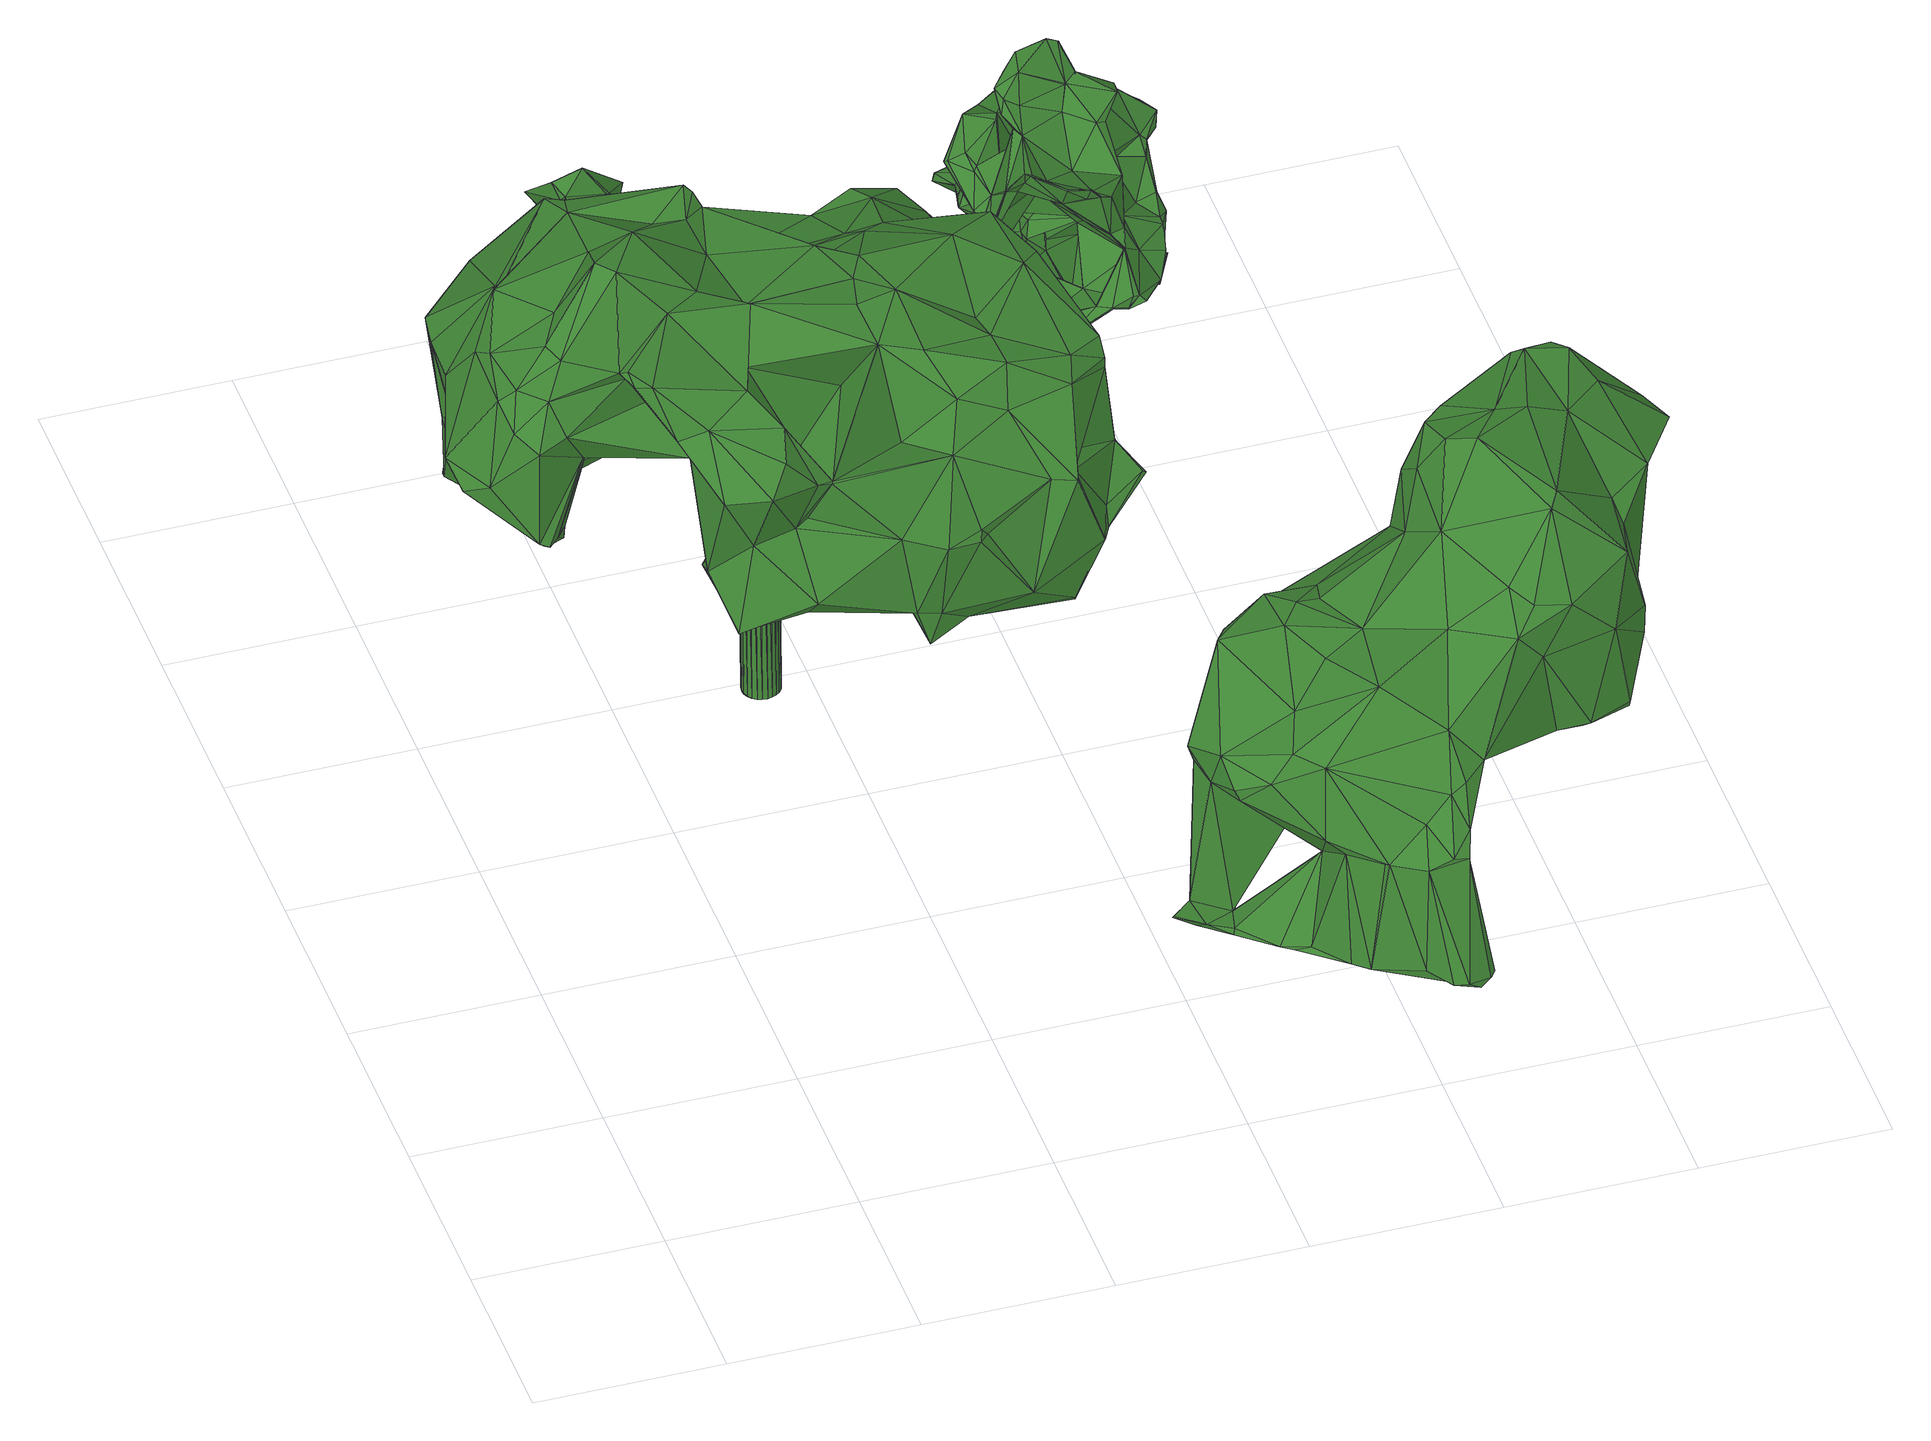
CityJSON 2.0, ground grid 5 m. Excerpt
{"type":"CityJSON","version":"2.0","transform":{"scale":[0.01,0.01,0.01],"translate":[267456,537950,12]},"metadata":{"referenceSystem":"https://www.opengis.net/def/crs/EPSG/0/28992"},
"CityObjects":{
"tree1":{"type":"SolitaryVegetationObject","attributes":{"gtid":254,"crown_width_m":15.87,"crown_median_z":21.9,"crown_r50_m":0.54,"crown_porosity":0.884,"trunk_H_m":9.35,"trunk_DBH_m":1,"trunk_radius_m":0.5,"trunk_base_height_m":12.55,"original_gtid":"284"},"geometry":[{"type":"Solid","lod":"3","boundaries":[[[[0,1,2]],[[3,4,5]],[[6,7,8]],[[9,10,11]],[[12,13,14]],[[15,16,17]],[[18,19,20]],[[21,22,23]],[[24,22,21]],[[25,26,27]],[[28,29,30]],[[31,32,33]],[[34,35,36]],[[37,38,39]],[[40,41,42]],[[43,44,45]],[[46,47,48]],[[49,50,22]],[[51,52,53]],[[54,40,55]],[[56,31,57]],[[36,58,34]],[[59,60,61]],[[62,38,37]],[[63,64,65]],[[55,40,42]],[[66,53,67]],[[68,44,69]],[[43,69,44]],[[70,71,72]],[[73,26,25]],[[74,37,75]],[[76,77,78]],[[79,80,81]],[[66,82,53]],[[12,14,83]],[[84,72,71]],[[85,86,87]],[[88,89,90]],[[0,34,58]],[[88,91,92]],[[45,17,16]],[[93,94,62]],[[93,62,37]],[[95,96,97]],[[98,97,96]],[[99,100,57]],[[101,44,68]],[[90,102,88]],[[6,103,7]],[[104,105,106]],[[15,17,11]],[[49,107,50]],[[84,28,72]],[[108,85,109]],[[85,108,86]],[[110,0,111]],[[83,65,12]],[[35,34,2]],[[95,112,113]],[[70,113,112]],[[37,114,23]],[[115,116,117]],[[61,118,90]],[[119,43,16]],[[120,121,122]],[[24,49,22]],[[123,124,125]],[[126,123,125]],[[127,128,129]],[[130,131,132]],[[130,64,131]],[[133,53,77]],[[134,53,133]],[[24,107,49]],[[25,135,73]],[[107,136,137]],[[63,65,138]],[[119,139,43]],[[140,139,119]],[[140,119,25]],[[141,142,143]],[[39,38,144]],[[144,38,145]],[[43,139,69]],[[146,147,148]],[[149,150,151]],[[139,152,69]],[[153,72,30]],[[50,107,154]],[[140,25,155]],[[30,72,28]],[[82,156,157]],[[145,38,62]],[[2,1,152]],[[74,101,93]],[[74,93,37]],[[135,25,158]],[[25,119,158]],[[159,160,131]],[[11,10,161]],[[11,161,162]],[[142,163,14]],[[88,102,91]],[[159,48,47]],[[164,165,91]],[[166,165,164]],[[83,42,41]],[[167,168,150]],[[27,26,162]],[[169,20,170]],[[150,168,88]],[[164,91,171]],[[165,172,92]],[[172,151,92]],[[173,47,174]],[[35,175,28]],[[114,37,39]],[[39,176,114]],[[177,178,179]],[[180,181,98]],[[130,117,64]],[[23,8,21]],[[167,89,168]],[[88,168,89]],[[98,182,97]],[[55,42,183]],[[103,107,137]],[[103,154,107]],[[184,183,163]],[[21,136,24]],[[107,24,136]],[[79,71,70]],[[67,134,132]],[[19,170,20]],[[89,167,185]],[[31,186,187]],[[43,45,16]],[[188,176,189]],[[190,191,192]],[[156,193,194]],[[195,194,193]],[[182,196,197]],[[198,125,199]],[[198,13,125]],[[164,200,99]],[[201,99,200]],[[170,19,202]],[[40,138,41]],[[203,185,167]],[[115,10,116]],[[45,44,17]],[[36,81,58]],[[182,98,204]],[[188,8,23]],[[141,143,185]],[[141,185,203]],[[84,71,35]],[[35,28,84]],[[36,71,79]],[[35,71,36]],[[47,173,67]],[[205,206,173]],[[207,189,208]],[[0,2,34]],[[14,163,183]],[[161,209,162]],[[176,188,114]],[[210,211,212]],[[213,211,210]],[[143,142,198]],[[100,99,201]],[[214,95,66]],[[215,4,3]],[[21,8,7]],[[161,194,209]],[[9,74,10]],[[204,98,181]],[[57,166,99]],[[138,65,83]],[[59,216,60]],[[170,202,146]],[[96,146,202]],[[164,99,166]],[[210,181,213]],[[180,213,181]],[[23,114,188]],[[149,217,218]],[[54,183,219]],[[54,55,183]],[[131,64,63]],[[60,216,106]],[[144,220,39]],[[26,73,15]],[[26,15,162]],[[205,221,18]],[[56,109,85]],[[56,222,109]],[[223,201,221]],[[101,68,94]],[[11,162,15]],[[208,75,50]],[[135,15,73]],[[16,15,135]],[[224,177,111]],[[153,225,226]],[[8,207,154]],[[59,61,227]],[[90,227,61]],[[42,83,14]],[[78,117,130]],[[46,48,228]],[[79,81,36]],[[155,229,29]],[[25,229,155]],[[153,113,72]],[[70,72,113]],[[18,20,169]],[[6,8,154]],[[187,230,231]],[[29,195,225]],[[232,145,62]],[[11,17,9]],[[153,30,225]],[[29,229,233]],[[192,212,234]],[[159,132,160]],[[126,13,12]],[[110,111,177]],[[152,1,69]],[[158,119,235]],[[236,203,237]],[[209,194,233]],[[154,208,50]],[[156,82,113]],[[141,163,142]],[[206,205,169]],[[18,169,205]],[[10,115,161]],[[238,191,190]],[[106,105,239]],[[212,211,234]],[[78,161,117]],[[117,161,115]],[[161,78,77]],[[77,240,161]],[[25,27,229]],[[67,173,206]],[[156,226,193]],[[194,157,156]],[[203,163,141]],[[241,87,86]],[[103,6,154]],[[60,242,243]],[[195,233,194]],[[244,245,121]],[[215,121,245]],[[158,235,135]],[[0,246,247]],[[179,246,110]],[[179,110,177]],[[248,214,147]],[[226,225,195]],[[214,206,147]],[[248,147,146]],[[138,83,41]],[[96,202,249]],[[130,76,78]],[[148,147,206]],[[198,142,13]],[[132,131,160]],[[250,54,219]],[[126,12,123]],[[250,131,63]],[[104,59,251]],[[146,96,95]],[[58,111,0]],[[197,97,182]],[[126,125,13]],[[27,233,229]],[[5,4,237]],[[132,134,130]],[[187,186,230]],[[207,208,154]],[[167,150,252]],[[85,32,56]],[[236,237,4]],[[47,132,159]],[[67,132,47]],[[217,230,253]],[[146,95,248]],[[254,80,255]],[[238,190,164]],[[209,233,162]],[[249,213,180]],[[246,144,232]],[[249,98,96]],[[180,98,249]],[[64,117,65]],[[218,5,237]],[[66,95,82]],[[50,75,22]],[[256,81,80]],[[256,80,254]],[[162,233,27]],[[151,230,217]],[[179,178,239]],[[224,111,58]],[[257,239,178]],[[106,239,257]],[[240,194,161]],[[113,226,156]],[[218,258,259]],[[106,257,204]],[[182,204,257]],[[131,121,241]],[[218,217,258]],[[130,260,76]],[[134,76,260]],[[256,178,177]],[[254,178,256]],[[112,255,80]],[[112,80,70]],[[257,196,182]],[[254,196,257]],[[178,254,257]],[[254,197,196]],[[56,100,222]],[[57,100,56]],[[46,174,47]],[[261,174,46]],[[171,191,238]],[[259,127,5]],[[127,262,5]],[[123,263,124]],[[116,176,264]],[[186,31,129]],[[104,125,105]],[[193,226,195]],[[239,105,124]],[[124,105,125]],[[131,241,159]],[[8,188,189]],[[207,8,189]],[[176,208,189]],[[176,116,10]],[[265,151,150]],[[92,151,265]],[[134,67,53]],[[169,170,148]],[[146,148,170]],[[29,225,30]],[[169,148,206]],[[187,231,172]],[[142,14,13]],[[219,183,184]],[[125,251,199]],[[198,199,251]],[[1,0,247]],[[95,214,248]],[[220,144,263]],[[159,266,48]],[[159,241,266]],[[3,5,120]],[[124,179,239]],[[266,241,86]],[[266,86,48]],[[223,221,205]],[[205,174,261]],[[205,173,174]],[[190,200,164]],[[163,267,184]],[[3,120,122]],[[3,122,215]],[[218,259,5]],[[236,4,267]],[[236,267,203]],[[4,244,267]],[[113,82,95]],[[153,226,113]],[[32,129,33]],[[31,33,129]],[[183,42,14]],[[208,176,74]],[[116,264,117]],[[210,243,268]],[[118,212,102]],[[118,102,90]],[[214,66,206]],[[68,1,94]],[[68,69,1]],[[54,269,40]],[[250,269,54]],[[250,63,269]],[[185,227,89]],[[270,227,185]],[[89,227,90]],[[119,16,235]],[[171,212,191]],[[192,191,212]],[[2,271,35]],[[152,271,2]],[[175,35,271]],[[175,271,155]],[[194,51,157]],[[39,264,176]],[[271,152,272]],[[271,272,155]],[[246,232,94]],[[212,171,102]],[[76,134,133]],[[76,133,77]],[[74,75,208]],[[246,0,110]],[[22,75,23]],[[37,23,75]],[[70,80,79]],[[91,102,171]],[[211,273,234]],[[61,60,118]],[[215,245,4]],[[195,29,233]],[[140,272,139]],[[144,145,232]],[[29,28,175]],[[29,175,155]],[[100,223,274]],[[201,223,100]],[[270,185,143]],[[275,246,179]],[[261,223,205]],[[274,223,261]],[[219,244,276]],[[219,276,250]],[[77,51,240]],[[194,240,51]],[[134,260,130]],[[10,74,176]],[[17,74,9]],[[167,252,203]],[[237,203,252]],[[101,74,44]],[[17,44,74]],[[165,187,172]],[[276,121,131]],[[276,131,250]],[[270,59,227]],[[270,143,59]],[[127,253,128]],[[261,46,274]],[[101,94,93]],[[12,264,123]],[[123,264,39]],[[220,123,39]],[[65,264,12]],[[65,117,264]],[[144,275,263]],[[88,92,150]],[[92,265,150]],[[181,242,204]],[[190,192,200]],[[277,201,200]],[[277,200,192]],[[206,66,67]],[[58,81,224]],[[256,224,81]],[[256,177,224]],[[204,242,106]],[[60,106,242]],[[91,165,92]],[[241,120,87]],[[97,278,95]],[[112,95,278]],[[106,216,104]],[[59,104,216]],[[16,135,235]],[[244,4,245]],[[143,198,251]],[[97,197,255]],[[186,129,128]],[[165,166,187]],[[57,187,166]],[[234,277,192]],[[234,19,277]],[[56,32,31]],[[31,187,57]],[[210,60,243]],[[118,60,279]],[[212,279,210]],[[118,279,212]],[[210,279,60]],[[277,18,221]],[[277,221,201]],[[152,139,272]],[[18,277,19]],[[276,244,121]],[[122,121,215]],[[120,241,121]],[[63,138,269]],[[138,40,269]],[[5,262,120]],[[32,120,262]],[[254,255,197]],[[51,53,157]],[[181,268,242]],[[94,232,62]],[[82,157,53]],[[77,53,52]],[[77,52,51]],[[243,242,268]],[[210,268,181]],[[46,228,274]],[[137,136,103]],[[7,136,21]],[[129,32,262]],[[129,262,127]],[[252,150,149]],[[252,149,237]],[[149,218,237]],[[220,263,123]],[[124,263,179]],[[275,179,263]],[[144,246,275]],[[86,108,228]],[[86,228,48]],[[222,228,109]],[[109,228,108]],[[274,228,100]],[[100,228,222]],[[103,136,7]],[[140,155,272]],[[164,171,238]],[[255,112,278]],[[255,278,97]],[[120,32,87]],[[32,85,87]],[[163,203,267]],[[219,267,244]],[[184,267,219]],[[143,251,59]],[[104,251,125]],[[253,186,128]],[[202,19,280]],[[172,231,151]],[[151,231,230]],[[213,249,280]],[[202,280,249]],[[211,280,273]],[[213,280,211]],[[234,280,19]],[[273,280,234]],[[1,247,94]],[[94,247,246]],[[151,217,149]],[[217,253,258]],[[259,258,253]],[[259,253,127]],[[253,230,186]],[[281,282,283]],[[281,283,284]],[[284,283,285]],[[284,285,286]],[[283,282,287]],[[283,287,285]],[[285,287,288]],[[285,288,286]],[[287,282,289]],[[287,289,288]],[[288,289,290]],[[288,290,286]],[[289,282,291]],[[289,291,290]],[[290,291,292]],[[290,292,286]],[[291,282,293]],[[291,293,292]],[[292,293,294]],[[292,294,286]],[[293,282,295]],[[293,295,294]],[[294,295,296]],[[294,296,286]],[[295,282,297]],[[295,297,296]],[[296,297,298]],[[296,298,286]],[[297,282,299]],[[297,299,298]],[[298,299,300]],[[298,300,286]],[[299,282,301]],[[299,301,300]],[[300,301,302]],[[300,302,286]],[[301,282,303]],[[301,303,302]],[[302,303,304]],[[302,304,286]],[[303,282,305]],[[303,305,304]],[[304,305,306]],[[304,306,286]],[[305,282,307]],[[305,307,306]],[[306,307,308]],[[306,308,286]],[[307,282,309]],[[307,309,308]],[[308,309,310]],[[308,310,286]],[[309,282,311]],[[309,311,310]],[[310,311,312]],[[310,312,286]],[[311,282,313]],[[311,313,312]],[[312,313,314]],[[312,314,286]],[[313,282,315]],[[313,315,314]],[[314,315,316]],[[314,316,286]],[[315,282,317]],[[315,317,316]],[[316,317,318]],[[316,318,286]],[[317,282,319]],[[317,319,318]],[[318,319,320]],[[318,320,286]],[[319,282,321]],[[319,321,320]],[[320,321,322]],[[320,322,286]],[[321,282,323]],[[321,323,322]],[[322,323,324]],[[322,324,286]],[[323,282,325]],[[323,325,324]],[[324,325,326]],[[324,326,286]],[[325,282,327]],[[325,327,326]],[[326,327,328]],[[326,328,286]],[[327,282,329]],[[327,329,328]],[[328,329,330]],[[328,330,286]],[[329,282,281]],[[329,281,330]],[[330,281,284]],[[330,284,286]]]]}]},
"tree2":{"type":"SolitaryVegetationObject","attributes":{"gtid":298,"crown_width_m":13.69,"crown_median_z":18.64,"crown_r50_m":0.502,"crown_porosity":0.881,"trunk_H_m":5.75,"trunk_DBH_m":0.605,"trunk_radius_m":0.302,"trunk_base_height_m":12.89,"original_gtid":"337"},"geometry":[{"type":"Solid","lod":"3","boundaries":[[[[331,332,333]],[[332,334,333]],[[332,331,335]],[[336,337,338]],[[339,340,341]],[[342,343,344]],[[345,346,347]],[[348,349,350]],[[351,352,353]],[[354,355,356]],[[331,333,357]],[[358,353,359]],[[360,361,362]],[[351,353,358]],[[363,364,365]],[[366,367,368]],[[369,370,371]],[[372,373,374]],[[372,374,375]],[[376,377,378]],[[379,380,381]],[[360,382,383]],[[384,378,385]],[[386,387,388]],[[386,389,387]],[[390,391,389]],[[392,338,393]],[[393,338,394]],[[371,373,395]],[[396,397,398]],[[393,397,396]],[[399,338,400]],[[401,361,360]],[[402,398,403]],[[404,405,365]],[[339,406,407]],[[408,409,410]],[[411,412,413]],[[414,331,415]],[[416,417,418]],[[409,380,379]],[[390,419,420]],[[389,419,390]],[[421,422,423]],[[408,383,421]],[[424,425,426]],[[427,392,393]],[[374,373,428]],[[407,429,336]],[[371,430,431]],[[408,432,383]],[[408,410,432]],[[382,421,383]],[[433,434,424]],[[435,436,437]],[[438,402,439]],[[402,440,439]],[[441,442,443]],[[444,442,441]],[[359,445,446]],[[400,338,337]],[[344,343,431]],[[344,431,430]],[[384,447,448]],[[343,448,447]],[[361,449,397]],[[381,450,379]],[[385,451,384]],[[452,374,428]],[[350,453,454]],[[408,423,409]],[[455,388,456]],[[455,386,388]],[[403,449,401]],[[355,354,335]],[[420,402,457]],[[417,429,347]],[[434,433,354]],[[437,436,458]],[[445,359,353]],[[459,338,392]],[[356,460,354]],[[461,462,457]],[[340,392,427]],[[459,392,340]],[[390,457,391]],[[453,463,395]],[[452,464,465]],[[466,443,442]],[[461,457,467]],[[347,429,345]],[[429,337,336]],[[404,468,364]],[[469,470,359]],[[471,469,359]],[[357,414,415]],[[417,472,418]],[[473,405,474]],[[382,422,421]],[[475,476,472]],[[424,477,425]],[[478,391,457]],[[375,479,443]],[[350,480,481]],[[350,454,480]],[[429,407,345]],[[332,426,425]],[[336,459,340]],[[336,340,339]],[[336,339,407]],[[446,471,359]],[[482,483,484]],[[358,464,351]],[[400,416,485]],[[381,485,416]],[[486,487,488]],[[421,423,408]],[[336,338,459]],[[489,490,377]],[[428,464,452]],[[490,385,377]],[[443,479,452]],[[393,491,492]],[[417,347,472]],[[402,396,398]],[[428,493,464]],[[483,494,495]],[[496,338,399]],[[496,399,382]],[[497,442,495]],[[378,377,385]],[[447,384,451]],[[447,451,352]],[[458,498,367]],[[410,499,432]],[[455,456,341]],[[410,500,501]],[[358,465,464]],[[342,448,343]],[[375,374,479]],[[342,473,448]],[[352,451,353]],[[452,479,374]],[[399,422,382]],[[342,365,473]],[[363,365,342]],[[373,372,395]],[[502,503,405]],[[504,462,461]],[[393,505,491]],[[461,491,505]],[[506,476,450]],[[472,476,506]],[[360,362,382]],[[481,348,350]],[[507,444,508]],[[433,424,426]],[[426,332,433]],[[441,508,444]],[[361,397,393]],[[341,406,339]],[[364,363,509]],[[507,406,341]],[[358,510,465]],[[457,390,420]],[[386,419,389]],[[386,440,419]],[[386,455,439]],[[341,439,455]],[[440,420,419]],[[440,402,420]],[[367,404,364]],[[371,395,430]],[[460,356,511]],[[347,346,512]],[[353,451,445]],[[376,513,377]],[[489,377,513]],[[469,406,470]],[[360,499,401]],[[372,514,453]],[[485,380,409]],[[485,409,423]],[[466,442,497]],[[485,381,380]],[[507,515,444]],[[431,369,371]],[[445,451,490]],[[385,490,451]],[[366,368,437]],[[490,446,445]],[[436,509,516]],[[409,379,410]],[[355,368,356]],[[517,412,518]],[[367,366,458]],[[403,398,449]],[[363,412,411]],[[334,425,477]],[[436,435,509]],[[487,519,497]],[[466,519,375]],[[502,405,404]],[[489,471,446]],[[443,466,375]],[[344,518,342]],[[354,460,434]],[[520,471,489]],[[407,406,521]],[[407,521,345]],[[490,489,446]],[[435,368,355]],[[475,520,522]],[[376,522,520]],[[395,372,453]],[[523,469,471]],[[453,514,524]],[[472,512,520]],[[427,439,341]],[[511,356,368]],[[480,525,526]],[[522,525,527]],[[401,449,361]],[[402,467,457]],[[403,467,402]],[[528,529,530]],[[522,487,486]],[[531,494,505]],[[487,522,524]],[[487,524,514]],[[401,492,532]],[[389,533,387]],[[437,458,366]],[[486,488,529]],[[386,439,440]],[[411,516,363]],[[509,363,516]],[[341,340,427]],[[523,346,469]],[[469,346,345]],[[375,519,372]],[[514,372,519]],[[376,526,522]],[[492,401,499]],[[492,499,410]],[[520,475,472]],[[497,495,494]],[[488,531,505]],[[447,352,369]],[[447,369,343]],[[343,369,431]],[[352,351,369]],[[354,534,335]],[[484,444,535]],[[364,509,435]],[[536,537,393]],[[393,394,536]],[[491,532,492]],[[491,461,532]],[[467,532,461]],[[442,444,495]],[[397,449,398]],[[507,341,456]],[[438,396,402]],[[453,349,538]],[[387,533,535]],[[403,532,467]],[[508,539,470]],[[444,484,495]],[[508,441,465]],[[452,465,441]],[[363,518,412]],[[443,452,441]],[[405,503,474]],[[347,512,472]],[[399,423,422]],[[364,511,367]],[[373,493,428]],[[488,505,537]],[[496,393,492]],[[362,393,496]],[[520,512,471]],[[373,371,493]],[[470,539,359]],[[464,370,351]],[[533,484,535]],[[487,497,488]],[[477,434,511]],[[473,365,405]],[[363,342,518]],[[395,412,517]],[[395,517,430]],[[520,513,376]],[[530,450,476]],[[485,423,399]],[[485,399,400]],[[384,474,378]],[[478,533,391]],[[540,533,478]],[[508,470,507]],[[536,529,537]],[[537,529,488]],[[504,540,462]],[[458,541,498]],[[382,362,496]],[[338,496,394]],[[379,500,410]],[[461,505,483]],[[508,510,539]],[[358,539,510]],[[401,532,403]],[[393,537,505]],[[507,470,406]],[[361,393,362]],[[457,462,478]],[[478,462,540]],[[520,489,513]],[[404,481,502]],[[365,364,468]],[[404,365,468]],[[481,480,502]],[[511,368,367]],[[429,416,337]],[[400,337,416]],[[429,417,416]],[[501,500,379]],[[461,483,504]],[[448,473,474]],[[448,474,384]],[[369,351,370]],[[512,523,471]],[[359,539,358]],[[514,519,487]],[[414,335,331]],[[370,464,493]],[[370,493,371]],[[512,346,523]],[[507,456,515]],[[482,504,483]],[[424,434,477]],[[483,505,494]],[[433,332,534]],[[433,534,354]],[[333,334,357]],[[332,425,334]],[[540,504,533]],[[332,335,534]],[[522,526,525]],[[486,528,522]],[[528,475,522]],[[395,538,349]],[[395,349,412]],[[530,542,450]],[[453,524,454]],[[543,418,506]],[[506,418,472]],[[450,543,506]],[[543,381,418]],[[543,450,381]],[[416,418,381]],[[501,379,536]],[[379,529,536]],[[413,412,349]],[[348,413,349]],[[522,527,524]],[[524,480,454]],[[524,527,480]],[[389,391,533]],[[410,501,496]],[[492,410,496]],[[394,501,536]],[[394,496,501]],[[482,484,533]],[[427,396,439]],[[438,439,396]],[[466,497,519]],[[483,495,484]],[[482,533,504]],[[427,393,396]],[[458,436,541]],[[413,516,411]],[[508,465,510]],[[355,335,414]],[[541,436,516]],[[345,521,469]],[[469,521,406]],[[434,460,511]],[[435,511,364]],[[477,511,435]],[[463,538,395]],[[453,538,463]],[[350,349,453]],[[486,529,528]],[[388,387,535]],[[515,535,444]],[[516,498,541]],[[456,388,535]],[[456,535,515]],[[488,494,531]],[[497,494,488]],[[430,518,344]],[[517,518,430]],[[348,498,413]],[[516,413,498]],[[481,498,348]],[[481,404,498]],[[367,498,404]],[[334,414,357]],[[355,414,477]],[[355,477,435]],[[334,477,414]],[[378,544,376]],[[526,376,544]],[[474,544,378]],[[503,544,474]],[[527,525,480]],[[435,437,368]],[[528,476,475]],[[530,476,528]],[[529,542,530]],[[379,542,529]],[[379,450,542]],[[480,526,545]],[[480,545,502]],[[503,502,545]],[[544,503,545]],[[544,545,526]],[[432,499,383]],[[383,499,360]],[[357,415,331]],[[546,547,548]],[[546,548,549]],[[549,548,550]],[[549,550,551]],[[548,547,552]],[[548,552,550]],[[550,552,553]],[[550,553,551]],[[552,547,554]],[[552,554,553]],[[553,554,555]],[[553,555,551]],[[554,547,556]],[[554,556,555]],[[555,556,557]],[[555,557,551]],[[556,547,558]],[[556,558,557]],[[557,558,559]],[[557,559,551]],[[558,547,560]],[[558,560,559]],[[559,560,561]],[[559,561,551]],[[560,547,562]],[[560,562,561]],[[561,562,563]],[[561,563,551]],[[562,547,564]],[[562,564,563]],[[563,564,565]],[[563,565,551]],[[564,547,566]],[[564,566,565]],[[565,566,567]],[[565,567,551]],[[566,547,568]],[[566,568,567]],[[567,568,569]],[[567,569,551]],[[568,547,570]],[[568,570,569]],[[569,570,571]],[[569,571,551]],[[570,547,572]],[[570,572,571]],[[571,572,573]],[[571,573,551]],[[572,547,574]],[[572,574,573]],[[573,574,575]],[[573,575,551]],[[574,547,576]],[[574,576,575]],[[575,576,577]],[[575,577,551]],[[576,547,578]],[[576,578,577]],[[577,578,579]],[[577,579,551]],[[578,547,580]],[[578,580,579]],[[579,580,581]],[[579,581,551]],[[580,547,582]],[[580,582,581]],[[581,582,583]],[[581,583,551]],[[582,547,584]],[[582,584,583]],[[583,584,585]],[[583,585,551]],[[584,547,586]],[[584,586,585]],[[585,586,587]],[[585,587,551]],[[586,547,588]],[[586,588,587]],[[587,588,589]],[[587,589,551]],[[588,547,590]],[[588,590,589]],[[589,590,591]],[[589,591,551]],[[590,547,592]],[[590,592,591]],[[591,592,593]],[[591,593,551]],[[592,547,594]],[[592,594,593]],[[593,594,595]],[[593,595,551]],[[594,547,546]],[[594,546,595]],[[595,546,549]],[[595,549,551]]]]}]},
"tree3":{"type":"SolitaryVegetationObject","attributes":{"gtid":297,"crown_width_m":7.25,"crown_median_z":21.11,"crown_r50_m":0.363,"crown_porosity":0.907,"trunk_H_m":8.46,"trunk_DBH_m":0.394,"trunk_radius_m":0.197,"trunk_base_height_m":12.65,"original_gtid":"336"},"geometry":[{"type":"Solid","lod":"3","boundaries":[[[[596,597,598]],[[599,600,601]],[[602,603,604]],[[605,606,607]],[[608,607,606]],[[609,610,611]],[[612,613,614]],[[615,616,617]],[[618,619,620]],[[620,621,604]],[[622,623,624]],[[625,600,599]],[[626,613,627]],[[614,613,626]],[[628,629,630]],[[631,617,632]],[[633,634,614]],[[635,636,637]],[[638,639,640]],[[624,641,642]],[[643,644,645]],[[646,647,648]],[[646,648,649]],[[650,651,637]],[[652,653,654]],[[655,656,603]],[[636,650,637]],[[657,658,659]],[[660,661,662]],[[663,639,664]],[[665,639,663]],[[602,655,603]],[[666,667,668]],[[669,670,671]],[[672,673,600]],[[674,675,676]],[[677,678,679]],[[680,681,682]],[[645,683,643]],[[627,684,685]],[[686,687,688]],[[605,657,659]],[[689,690,691]],[[628,630,692]],[[622,624,693]],[[693,694,622]],[[661,660,695]],[[696,695,660]],[[696,661,695]],[[697,672,611]],[[659,658,698]],[[699,700,701]],[[702,703,671]],[[704,705,692]],[[706,707,708]],[[709,623,632]],[[684,710,711]],[[662,712,660]],[[692,705,628]],[[601,600,673]],[[713,697,611]],[[714,715,716]],[[704,717,705]],[[718,719,720]],[[721,722,723]],[[721,629,722]],[[724,725,726]],[[613,671,703]],[[613,703,627]],[[727,687,686]],[[610,600,728]],[[729,730,721]],[[627,703,702]],[[731,702,670]],[[625,713,728]],[[732,648,733]],[[638,643,612]],[[686,734,735]],[[736,737,738]],[[693,624,642]],[[739,740,688]],[[741,688,740]],[[742,654,743]],[[744,745,746]],[[660,706,696]],[[651,746,747]],[[622,632,623]],[[748,749,750]],[[751,752,692]],[[750,749,753]],[[625,728,600]],[[669,754,755]],[[650,746,651]],[[756,757,758]],[[759,760,761]],[[731,762,755]],[[670,702,671]],[[763,764,664]],[[664,742,743]],[[765,753,748]],[[697,729,672]],[[720,719,766]],[[767,766,719]],[[762,768,769]],[[670,762,731]],[[770,608,698]],[[771,772,773]],[[689,774,690]],[[611,610,728]],[[775,776,777]],[[773,778,779]],[[773,779,780]],[[697,713,625]],[[652,654,781]],[[782,783,729]],[[756,736,784]],[[785,786,787]],[[785,669,786]],[[600,610,609]],[[729,788,672]],[[789,672,788]],[[744,734,686]],[[790,791,681]],[[699,667,700]],[[611,728,713]],[[611,672,600]],[[611,600,609]],[[792,793,794]],[[699,795,667]],[[614,634,638]],[[796,744,797]],[[798,649,799]],[[601,709,800]],[[683,801,802]],[[697,625,803]],[[743,654,690]],[[752,704,692]],[[666,668,804]],[[785,805,669]],[[754,669,805]],[[754,805,785]],[[806,807,808]],[[809,810,811]],[[812,718,813]],[[809,679,678]],[[691,725,614]],[[814,786,612]],[[701,700,664]],[[667,666,700]],[[815,667,795]],[[816,752,817]],[[759,817,771]],[[751,771,817]],[[818,637,747]],[[818,635,637]],[[819,820,821]],[[672,789,673]],[[629,628,822]],[[647,720,733]],[[647,733,648]],[[765,617,753]],[[823,794,824]],[[793,824,794]],[[785,787,825]],[[813,826,827]],[[718,826,813]],[[828,758,694]],[[620,804,621]],[[606,605,659]],[[829,708,707]],[[746,650,797]],[[664,830,701]],[[830,831,699]],[[708,829,832]],[[804,620,619]],[[821,833,834]],[[696,706,832]],[[708,832,706]],[[715,835,716]],[[732,836,648]],[[830,837,831]],[[662,661,838]],[[739,688,687]],[[704,752,816]],[[751,817,752]],[[834,833,839]],[[828,777,758]],[[840,841,793]],[[722,842,782]],[[823,824,806]],[[843,603,770]],[[833,821,844]],[[845,815,837]],[[621,846,602]],[[607,608,847]],[[823,806,794]],[[647,826,720]],[[718,720,826]],[[635,848,636]],[[827,826,647]],[[849,837,764]],[[849,764,850]],[[696,848,661]],[[783,598,848]],[[832,783,848]],[[832,848,696]],[[727,851,852]],[[712,680,853]],[[604,621,602]],[[655,854,656]],[[746,797,744]],[[654,742,781]],[[688,745,744]],[[688,744,686]],[[723,782,729]],[[722,782,723]],[[645,852,851]],[[855,856,857]],[[827,647,646]],[[858,747,745]],[[645,851,859]],[[789,601,673]],[[860,861,784]],[[698,658,843]],[[637,651,747]],[[862,863,860]],[[821,863,862]],[[598,842,596]],[[714,864,865]],[[866,865,864]],[[756,867,736]],[[716,868,864]],[[759,771,760]],[[639,781,742]],[[811,869,870]],[[638,644,643]],[[758,757,622]],[[677,870,678]],[[811,870,677]],[[789,777,601]],[[777,871,601]],[[661,872,635]],[[848,635,872]],[[848,872,661]],[[873,778,874]],[[875,822,628]],[[722,822,875]],[[737,876,877]],[[678,870,809]],[[761,760,878]],[[802,761,878]],[[741,879,605]],[[801,880,761]],[[748,750,778]],[[827,849,850]],[[813,827,850]],[[755,702,731]],[[881,702,755]],[[882,864,868]],[[883,868,716]],[[871,709,601]],[[817,759,816]],[[884,778,773]],[[608,659,698]],[[606,659,608]],[[734,761,880]],[[734,759,761]],[[727,686,851]],[[859,851,686]],[[734,744,885]],[[766,724,733]],[[679,811,677]],[[745,747,746]],[[667,886,668]],[[871,641,624]],[[650,841,840]],[[694,758,622]],[[809,811,679]],[[627,685,626]],[[873,779,778]],[[780,779,873]],[[825,622,757]],[[680,682,887]],[[680,887,853]],[[839,836,732]],[[648,836,649]],[[686,888,859]],[[686,735,888]],[[667,815,886]],[[628,596,722]],[[628,722,875]],[[729,803,730]],[[697,803,729]],[[721,723,729]],[[889,641,828]],[[642,641,889]],[[599,800,748]],[[844,737,877]],[[844,877,833]],[[776,737,777]],[[813,890,812]],[[891,839,877]],[[711,710,767]],[[737,867,777]],[[736,867,737]],[[892,785,825]],[[642,694,693]],[[893,626,685]],[[893,691,626]],[[640,639,869]],[[754,894,881]],[[772,721,884]],[[733,726,732]],[[664,743,763]],[[706,876,707]],[[684,627,881]],[[777,789,775]],[[700,666,895]],[[615,631,675]],[[657,879,739]],[[605,879,657]],[[834,896,725]],[[810,665,869]],[[810,870,665]],[[819,821,897]],[[836,839,891]],[[828,694,889]],[[642,889,694]],[[597,793,841]],[[597,898,793]],[[789,788,775]],[[804,668,886]],[[871,777,641]],[[641,777,828]],[[603,656,770]],[[899,788,857]],[[788,729,857]],[[806,885,796]],[[874,675,674]],[[802,874,674]],[[825,632,622]],[[834,839,896]],[[775,788,829]],[[669,612,786]],[[782,842,598]],[[782,598,783]],[[655,882,854]],[[669,768,670]],[[736,738,860]],[[684,881,894]],[[684,894,710]],[[751,772,771]],[[833,877,839]],[[612,671,613]],[[845,715,714]],[[790,715,845]],[[882,868,854]],[[770,656,854]],[[845,837,849]],[[675,874,778]],[[675,778,750]],[[893,774,689]],[[770,698,843]],[[603,843,604]],[[615,750,616]],[[615,675,750]],[[832,856,783]],[[855,783,856]],[[724,900,901]],[[881,627,702]],[[691,690,654]],[[691,614,626]],[[857,856,829]],[[832,829,856]],[[680,902,681]],[[681,902,903]],[[710,894,901]],[[904,849,827]],[[614,861,860]],[[711,685,684]],[[711,893,685]],[[901,900,710]],[[767,710,900]],[[847,883,903]],[[847,903,662]],[[861,756,784]],[[892,754,785]],[[824,885,806]],[[891,682,836]],[[715,790,835]],[[905,892,825]],[[873,802,780]],[[772,629,721]],[[773,772,884]],[[878,780,802]],[[737,707,876]],[[737,829,707]],[[878,760,780]],[[804,619,869]],[[666,804,869]],[[608,854,868]],[[608,868,883]],[[629,822,722]],[[638,634,653]],[[795,699,831]],[[599,748,778]],[[873,874,802]],[[599,601,800]],[[810,869,811]],[[885,744,796]],[[876,706,853]],[[621,804,846]],[[597,841,636]],[[638,612,614]],[[824,906,885]],[[644,640,645]],[[644,638,640]],[[798,904,646]],[[650,636,841]],[[802,907,683]],[[643,683,907]],[[850,774,813]],[[764,763,774]],[[791,798,799]],[[791,799,681]],[[674,676,802]],[[638,653,652]],[[845,908,815]],[[748,753,749]],[[726,725,896]],[[654,834,691]],[[732,726,839]],[[905,825,757]],[[860,784,736]],[[909,891,877]],[[671,612,669]],[[632,825,787]],[[787,631,632]],[[898,596,717]],[[830,764,837]],[[664,764,830]],[[870,639,665]],[[645,640,852]],[[862,844,821]],[[862,860,738]],[[675,631,786]],[[815,831,837]],[[795,831,815]],[[858,605,607]],[[741,858,745]],[[734,888,735]],[[883,835,903]],[[771,780,760]],[[773,780,771]],[[792,794,808]],[[809,870,810]],[[836,682,649]],[[661,635,838]],[[847,662,838]],[[818,838,635]],[[847,838,818]],[[607,847,818]],[[862,737,844]],[[753,616,750]],[[753,617,616]],[[787,786,631]],[[774,910,911]],[[904,827,646]],[[870,869,639]],[[869,619,640]],[[699,701,830]],[[758,867,756]],[[904,845,849]],[[814,612,912]],[[774,893,910]],[[834,725,691]],[[861,614,725]],[[733,720,766]],[[853,706,712]],[[660,712,706]],[[812,719,718]],[[741,605,858]],[[819,897,820]],[[904,791,790]],[[741,745,688]],[[664,639,742]],[[869,665,666]],[[666,665,663]],[[893,689,691]],[[821,653,897]],[[758,777,867]],[[899,857,829]],[[899,829,788]],[[649,798,646]],[[854,608,770]],[[624,623,871]],[[717,596,628]],[[847,608,883]],[[896,839,726]],[[724,905,725]],[[714,908,845]],[[726,733,724]],[[654,821,834]],[[815,908,886]],[[858,607,818]],[[858,818,747]],[[602,866,864]],[[655,864,882]],[[716,864,714]],[[602,864,655]],[[614,860,863]],[[793,906,824]],[[793,704,906]],[[692,630,751]],[[820,863,821]],[[793,898,717]],[[793,717,704]],[[662,902,712]],[[734,885,906]],[[911,910,890]],[[615,617,631]],[[816,906,704]],[[845,904,790]],[[759,906,816]],[[804,886,908]],[[755,769,669]],[[913,645,888]],[[812,767,719]],[[767,812,890]],[[734,906,759]],[[645,859,888]],[[721,730,884]],[[748,800,765]],[[857,729,855]],[[806,796,840]],[[682,799,649]],[[632,800,709]],[[802,801,761]],[[652,781,638]],[[820,633,863]],[[683,913,801]],[[722,596,842]],[[618,658,657]],[[717,628,705]],[[905,724,892]],[[904,798,791]],[[716,835,883]],[[724,901,892]],[[840,796,797]],[[792,840,793]],[[617,800,632]],[[617,765,800]],[[618,914,640]],[[619,618,640]],[[908,714,865]],[[908,865,804]],[[903,835,790]],[[786,814,676]],[[786,676,675]],[[877,876,909]],[[654,653,821]],[[829,776,775]],[[898,597,596]],[[682,681,799]],[[913,683,645]],[[879,741,740]],[[879,740,739]],[[792,808,807]],[[650,840,797]],[[766,767,900]],[[909,887,891]],[[690,763,743]],[[639,638,781]],[[903,902,662]],[[712,902,680]],[[614,863,633]],[[640,914,852]],[[852,914,727]],[[657,739,914]],[[657,914,618]],[[739,687,914]],[[687,727,914]],[[690,774,763]],[[764,774,850]],[[848,598,597]],[[848,597,636]],[[757,725,905]],[[891,887,682]],[[871,623,709]],[[772,630,629]],[[751,630,772]],[[734,880,888]],[[801,888,880]],[[801,913,888]],[[912,907,802]],[[612,907,912]],[[876,853,887]],[[876,887,909]],[[778,884,730]],[[778,730,599]],[[843,658,915]],[[618,915,658]],[[620,915,618]],[[813,774,911]],[[813,911,890]],[[666,663,895]],[[612,643,907]],[[633,820,897]],[[897,634,633]],[[897,653,634]],[[794,806,808]],[[790,916,903]],[[903,916,681]],[[790,681,916]],[[737,776,829]],[[792,807,840]],[[806,840,807]],[[861,725,756]],[[757,756,725]],[[730,803,599]],[[783,855,729]],[[901,894,892]],[[892,894,754]],[[754,881,755]],[[625,599,803]],[[602,846,866]],[[865,866,846]],[[912,802,676]],[[912,676,814]],[[865,846,804]],[[664,895,663]],[[604,843,915]],[[604,915,620]],[[762,769,755]],[[862,738,737]],[[762,670,768]],[[669,769,768]],[[766,900,724]],[[700,895,664]],[[767,890,910]],[[711,910,893]],[[767,910,711]],[[917,918,919]],[[917,919,920]],[[920,919,921]],[[920,921,922]],[[919,918,923]],[[919,923,921]],[[921,923,924]],[[921,924,922]],[[923,918,925]],[[923,925,924]],[[924,925,926]],[[924,926,922]],[[925,918,927]],[[925,927,926]],[[926,927,928]],[[926,928,922]],[[927,918,929]],[[927,929,928]],[[928,929,930]],[[928,930,922]],[[929,918,931]],[[929,931,930]],[[930,931,932]],[[930,932,922]],[[931,918,933]],[[931,933,932]],[[932,933,934]],[[932,934,922]],[[933,918,935]],[[933,935,934]],[[934,935,936]],[[934,936,922]],[[935,918,937]],[[935,937,936]],[[936,937,938]],[[936,938,922]],[[937,918,939]],[[937,939,938]],[[938,939,940]],[[938,940,922]],[[939,918,941]],[[939,941,940]],[[940,941,942]],[[940,942,922]],[[941,918,943]],[[941,943,942]],[[942,943,944]],[[942,944,922]],[[943,918,945]],[[943,945,944]],[[944,945,946]],[[944,946,922]],[[945,918,947]],[[945,947,946]],[[946,947,948]],[[946,948,922]],[[947,918,949]],[[947,949,948]],[[948,949,950]],[[948,950,922]],[[949,918,951]],[[949,951,950]],[[950,951,952]],[[950,952,922]],[[951,918,953]],[[951,953,952]],[[952,953,954]],[[952,954,922]],[[953,918,955]],[[953,955,954]],[[954,955,956]],[[954,956,922]],[[955,918,957]],[[955,957,956]],[[956,957,958]],[[956,958,922]],[[957,918,959]],[[957,959,958]],[[958,959,960]],[[958,960,922]],[[959,918,961]],[[959,961,960]],[[960,961,962]],[[960,962,922]],[[961,918,963]],[[961,963,962]],[[962,963,964]],[[962,964,922]],[[963,918,965]],[[963,965,964]],[[964,965,966]],[[964,966,922]],[[965,918,917]],[[965,917,966]],[[966,917,920]],[[966,920,922]]]]}]}
},
"vertices":[
[250,2171,1314],[300,2318,1199],[124,2166,1077],[1654,2002,742],[1688,1993,979],[1687,1985,731],[805,3027,738],[804,3031,742],[797,2958,898],[552,2580,776],[734,2478,944],[556,2515,728],[1127,2363,1182],[1154,2175,1264],[1281,2354,1208],[508,2437,611],[296,2634,602],[490,2617,772],[822,1424,733],[820,1338,824],[686,1415,725],[786,2993,880],[641,2935,962],[714,2914,1006],[614,3056,846],[290,2366,491],[452,2325,560],[401,2286,550],[162,1885,869],[302,1915,724],[255,1771,811],[1530,1587,602],[1455,1871,629],[1584,1822,741],[173,2081,1206],[56,1954,998],[164,1871,1214],[705,2688,1102],[710,2490,1232],[760,2497,1220],[1327,2457,975],[1296,2482,980],[1382,2470,1121],[237,2564,797],[342,2606,990],[467,2609,777],[1177,1623,758],[1107,1733,1041],[1206,1833,771],[610,3054,846],[651,2897,932],[337,2061,1062],[474,2097,1235],[530,1886,1173],[1353,2403,977],[1405,2445,1102],[1524,1588,601],[1526,1480,556],[190,2017,1246],[1165,1797,1379],[1072,1647,1345],[1180,1616,1324],[638,2511,1224],[1295,2348,987],[1152,2315,1163],[1128,2361,1177],[702,1699,1035],[708,1701,1036],[320,2586,1066],[159,2440,1038],[231,1739,1128],[128,1817,991],[233,1746,841],[478,2412,564],[598,2622,1048],[659,2879,954],[791,2037,1243],[638,2196,1108],[716,2228,1068],[183,1795,1164],[277,1812,1230],[206,1852,1254],[480,1835,1146],[1245,2414,1199],[76,1873,950],[1392,1857,586],[1273,1864,569],[1414,1869,607],[1538,1545,1184],[1556,1611,1219],[1377,1565,1275],[1507,1397,1000],[1526,1482,963],[609,2548,1169],[472,2461,1321],[573,1598,1145],[593,1383,1159],[510,1502,1287],[584,1483,1319],[1233,1422,619],[1222,1465,645],[503,2560,1084],[1364,1511,1169],[727,3035,734],[1080,1873,1376],[805,1879,1352],[789,1790,1433],[650,3040,792],[1261,1860,534],[1325,1842,563],[470,2101,1433],[347,1987,1361],[310,1766,1144],[368,1818,1028],[711,2688,1101],[754,2382,969],[816,2441,997],[778,2274,1066],[1235,1520,1231],[215,2463,503],[1480,1902,666],[1421,1996,957],[1568,1979,756],[822,2284,1346],[777,2108,1342],[1032,2034,1366],[839,2241,1181],[1760,1853,650],[1759,1849,652],[1729,1842,666],[1049,2042,1150],[1188,2130,893],[1078,2001,995],[557,1913,1218],[748,1865,1217],[279,2547,507],[680,3049,766],[678,3046,761],[1291,2478,978],[182,2374,767],[183,2329,733],[1490,2055,1344],[1256,2186,1266],[1363,1958,1379],[789,2332,1386],[687,2406,1267],[581,1482,875],[588,1548,845],[608,1467,805],[1680,1712,878],[1654,1644,1131],[1688,1671,871],[143,2340,1042],[259,1744,827],[708,2929,899],[176,2219,721],[385,1854,1007],[390,1903,1054],[226,2497,480],[1115,1977,878],[1109,2003,912],[630,2224,855],[603,2185,728],[1422,2137,1202],[1393,1394,677],[1597,1459,743],[1521,1461,577],[1651,1677,1204],[1655,1647,1158],[704,1531,714],[632,1387,739],[1448,1428,995],[1625,1540,781],[795,1596,1009],[1029,1470,905],[182,2058,878],[721,2651,1086],[444,1966,1510],[489,1932,1496],[576,2078,1488],[753,1388,1246],[773,1468,1294],[462,1552,1432],[1430,2387,1101],[1515,2204,1062],[1528,1904,1290],[1750,1623,788],[1620,1506,740],[803,2869,973],[799,2865,969],[1247,1365,896],[1253,1378,922],[1158,1346,907],[328,1845,798],[347,2153,870],[344,1903,713],[424,1631,1428],[423,1573,1424],[1190,2131,1298],[1078,2037,1336],[1152,1378,683],[1116,1358,610],[681,1423,978],[1581,1965,1265],[701,1541,1371],[847,1525,728],[676,1635,708],[754,2908,923],[662,2877,949],[570,2181,780],[885,1427,1128],[883,1422,1124],[1201,1444,1119],[841,1406,1143],[599,1553,857],[1601,2003,761],[1055,1767,1381],[1723,1673,812],[1655,1809,840],[1505,2238,1040],[807,2317,1372],[1076,1400,702],[1430,1682,698],[1093,1443,698],[296,1900,1333],[269,1774,809],[293,1786,818],[1370,1674,1280],[1258,1689,695],[301,2186,673],[1754,1621,792],[1742,1614,803],[511,2418,1340],[336,2188,670],[1047,1374,944],[223,2499,485],[1552,2059,1040],[1699,1975,996],[1272,1390,895],[683,1892,1418],[425,2289,955],[1228,1906,771],[743,1683,1325],[1000,1724,1173],[1526,2184,1043],[1549,2059,1035],[492,2335,1371],[310,2285,1229],[595,1518,883],[701,1328,1188],[1317,2274,966],[1122,1962,1369],[1618,1865,1104],[1760,1852,655],[405,1644,1420],[428,1660,1386],[319,1846,1323],[582,1810,1437],[1738,1846,675],[1722,1883,682],[1022,1864,1273],[1104,1550,744],[1718,1884,677],[761,2221,1371],[813,2423,1120],[1532,1576,949],[1228,1882,746],[1528,2182,1048],[807,1545,1108],[1299,2354,982],[1362,1769,1262],[125,2089,968],[232,2251,863],[831,1457,1003],[1200,1544,689],[694,2284,1324],[1385,2099,1035],[1085,1366,708],[511,1678,1292],[1107,1570,1086],[793,1436,995],[925,1976,55],[875,1975,55],[923,1989,56],[915,1966,990],[913,1979,991],[865,1966,990],[918,2001,56],[908,1991,991],[910,2011,56],[900,2001,991],[900,2019,56],[890,2009,991],[888,2023,56],[877,2014,991],[874,2025,55],[864,2016,990],[862,2023,55],[852,2014,990],[850,2018,55],[840,2009,990],[839,2010,55],[829,2001,990],[832,2000,55],[821,1990,990],[827,1988,55],[816,1978,989],[825,1974,54],[815,1965,989],[827,1962,54],[817,1952,989],[832,1950,54],[822,1940,989],[840,1939,54],[830,1930,989],[851,1931,54],[840,1922,989],[863,1927,54],[853,1917,989],[876,1925,54],[865,1916,989],[889,1927,55],[878,1917,990],[901,1932,55],[890,1922,990],[911,1940,55],[901,1931,990],[919,1951,55],[909,1941,990],[923,1963,55],[913,1953,990],
[2903,1869,220],[2838,1946,284],[2906,1868,226],[2862,1851,260],[2815,1866,236],[1588,499,808],[1541,617,759],[1578,549,688],[1735,373,874],[1678,371,793],[1804,328,848],[2783,1310,1088],[2706,1198,1280],[2886,1176,1102],[1829,740,973],[1884,818,973],[1828,901,948],[2661,1210,673],[2653,1170,677],[2592,1138,625],[2502,653,1302],[2528,973,1313],[2362,852,1348],[2642,1841,296],[2688,1728,274],[2659,1766,290],[2929,1845,212],[2474,607,1287],[2212,674,1228],[1605,440,282],[1696,356,287],[1607,443,300],[2809,1319,796],[2678,1553,523],[2734,1327,819],[2665,1501,449],[2634,1536,509],[2703,1605,389],[2633,977,1269],[2683,777,1136],[2808,878,1137],[2667,850,729],[2741,757,859],[2713,610,835],[2649,530,680],[2248,1136,954],[2259,1090,1114],[2332,1161,1057],[1725,829,438],[1721,830,441],[1728,944,524],[1549,490,291],[1535,525,263],[2569,1237,1268],[2334,1065,1292],[2006,124,630],[2115,139,632],[2073,133,644],[2078,24,332],[2112,38,304],[2142,51,317],[1612,416,723],[1826,423,507],[1825,565,574],[2768,1029,969],[1837,271,611],[1764,315,303],[1842,240,288],[1540,596,286],[1557,619,709],[1723,385,270],[1882,205,288],[1827,315,269],[2618,1307,720],[2659,1296,783],[1969,412,1000],[1778,497,903],[1530,561,260],[1576,592,269],[1632,542,252],[2897,1230,698],[2882,1163,741],[2895,1226,695],[2860,1847,234],[2924,1847,210],[1748,735,684],[1732,927,839],[1778,950,698],[2044,43,323],[2036,78,311],[1481,549,283],[1485,548,287],[1539,600,281],[2763,1899,347],[2782,1910,341],[2778,1914,340],[1793,292,649],[2724,634,898],[1669,776,939],[2923,1067,1108],[2751,1099,1242],[1559,523,261],[2744,1900,331],[2666,1830,352],[2768,1651,433],[2763,1504,496],[2729,1511,437],[1919,205,618],[1924,187,620],[1993,104,334],[2399,437,968],[2437,447,719],[2529,460,710],[2201,293,804],[2292,895,1329],[2230,926,1227],[2600,1224,1282],[2675,1245,1268],[1728,335,286],[1964,1006,498],[2444,973,1323],[2607,508,950],[2614,909,727],[2556,1124,616],[2026,210,705],[2095,228,770],[2138,135,247],[2689,1484,472],[1600,421,754],[2655,1783,307],[1956,274,285],[2140,137,252],[2560,1000,987],[2660,574,1130],[2484,473,1085],[2511,471,697],[1953,272,280],[2703,1471,572],[2002,651,990],[2184,536,1031],[2170,834,1112],[1908,1017,846],[2682,1353,1053],[2597,1285,1096],[2026,995,729],[1953,988,676],[2740,1742,385],[2158,73,317],[2648,517,704],[2518,1147,650],[2599,1289,716],[2064,206,628],[2035,338,590],[2120,211,664],[1705,775,472],[2065,804,660],[2353,726,629],[2116,566,543],[2230,1058,1120],[2277,1015,1293],[1832,345,293],[1753,439,265],[2692,709,1103],[2086,484,637],[2191,328,776],[1625,518,293],[2403,533,703],[2699,1470,568],[1615,473,268],[1715,734,466],[1788,718,484],[2598,1286,722],[2629,1163,998],[2077,149,315],[2040,428,541],[1923,981,675],[2118,320,896],[2328,416,1059],[2736,1492,540],[2388,476,1104],[2689,1607,444],[1969,918,929],[2224,1099,968],[2420,829,543],[2138,240,789],[2735,1487,538],[2838,1129,1016],[2846,1164,1010],[2470,634,654],[2199,1048,957],[1892,603,960],[2214,983,699],[1945,818,970],[2407,903,629],[2355,1075,768],[2342,1083,808],[2419,953,703],[1990,969,581],[2002,812,507],[1984,994,528],[2080,507,574],[1820,352,272],[2115,144,628],[2805,1915,279],[2129,179,688],[1948,661,423],[2021,621,417],[2575,1116,680],[2337,522,1137],[2151,93,318],[2728,1488,513],[1968,1002,498],[1812,949,664],[2360,1155,1035],[2470,1018,789],[2255,776,88],[2225,775,89],[2254,783,88],[2275,789,663],[2274,797,662],[2245,788,664],[2251,791,88],[2271,804,662],[2246,797,88],[2266,810,662],[2240,802,88],[2259,815,662],[2232,804,88],[2252,818,663],[2224,805,88],[2244,819,663],[2216,804,89],[2236,817,663],[2209,801,89],[2229,814,664],[2203,796,89],[2223,809,664],[2198,790,89],[2218,803,664],[2196,782,90],[2215,795,664],[2195,774,90],[2215,788,665],[2196,767,90],[2216,780,665],[2199,759,90],[2219,772,665],[2204,753,90],[2224,766,665],[2210,748,90],[2230,762,665],[2218,746,90],[2238,759,664],[2226,745,90],[2245,758,664],[2234,746,89],[2253,759,664],[2241,749,89],[2260,762,664],[2247,754,89],[2266,767,663],[2252,760,88],[2271,774,663],[2254,768,88],[2274,781,663],
[1903,2955,781],[1907,2905,847],[1964,2939,798],[1883,2698,607],[1995,2704,550],[1973,2683,622],[1723,2562,1332],[1739,2634,1337],[1659,2553,1304],[1882,2604,1062],[1921,2607,1089],[1943,2654,1114],[1883,2605,1262],[2067,2771,518],[2064,2771,517],[2026,2788,521],[1685,2411,836],[1666,2340,784],[1699,2405,849],[1764,2584,581],[1756,2554,572],[1780,2541,568],[1739,2500,1179],[1681,2471,1236],[1661,2503,1260],[1670,2516,1295],[1999,2444,686],[1995,2479,679],[2055,2466,680],[1968,2807,519],[1693,2239,818],[1660,2229,814],[1811,2980,644],[1778,2947,648],[1718,2991,692],[1859,2508,701],[1895,2504,675],[1706,2488,889],[1680,2484,899],[1969,2810,1064],[1904,2894,977],[1934,2833,1070],[1617,2459,960],[1659,2364,1126],[1629,2483,1028],[2064,2504,713],[2087,2495,723],[1623,2487,920],[1597,2460,960],[1588,2496,979],[2024,2332,957],[2007,2260,934],[2015,2296,932],[2050,2392,945],[1833,2873,1032],[1845,2811,1152],[1725,2426,1091],[1758,2453,1068],[1811,2362,991],[1823,2650,1346],[1823,2652,1343],[1779,2489,1130],[1768,2530,1187],[1887,2524,1190],[2117,2715,951],[2100,2769,992],[2100,2627,1069],[1666,2330,1177],[1739,2253,1153],[1626,2352,1142],[1659,2306,1226],[1738,2205,1234],[1676,2305,1220],[1619,2388,717],[1527,2339,704],[1598,2347,757],[1953,2738,626],[1975,2686,623],[1753,2584,888],[1827,2578,736],[1774,2506,834],[1506,2253,1034],[1560,2229,1027],[1559,2226,1029],[2047,2541,1053],[2026,2478,1056],[2039,2433,977],[1623,2503,925],[1667,2196,838],[1668,2198,839],[1623,2697,1120],[1698,2659,1114],[1707,2683,1114],[1848,2206,876],[1921,2267,939],[1799,2273,854],[1719,2993,694],[2046,2430,684],[2046,2430,688],[2110,2729,951],[2093,2736,945],[1972,2825,519],[1781,2544,1209],[1792,2187,1234],[1737,2204,1231],[1786,2205,1194],[1582,2321,744],[1658,2299,770],[1749,2934,787],[1738,2989,701],[2039,2658,922],[1957,2648,854],[1972,2690,854],[1924,2516,675],[1720,2136,826],[1719,2137,830],[2087,2594,1043],[1970,2825,517],[1881,2423,1242],[1907,2434,1231],[1956,2491,1268],[1782,2939,777],[1898,2071,948],[1866,2121,913],[1973,2196,895],[1804,2849,664],[1822,2944,651],[1805,2849,668],[1829,2227,851],[1795,2299,809],[1915,2328,907],[1598,2598,1080],[2025,2786,518],[1927,2778,663],[1818,2809,661],[1523,2299,693],[1978,2334,928],[1945,2272,909],[1676,2741,971],[1634,2641,1045],[1879,2560,784],[1910,2565,831],[1777,2504,836],[1689,2603,1036],[1770,2708,965],[1825,2728,1072],[1733,2349,1095],[1814,2320,1030],[1701,2816,1039],[1811,2785,1156],[1818,2793,1158],[1878,2785,1144],[1798,2609,565],[1749,2604,586],[1734,2615,597],[1623,2944,716],[1631,2950,735],[1755,2554,569],[1660,2298,768],[1576,2299,704],[1862,2361,730],[1863,2359,730],[1999,2445,690],[1618,2721,842],[1615,2706,822],[1608,2676,843],[1524,2301,691],[1855,2233,1042],[1857,2232,1045],[1780,2542,564],[1854,2206,868],[1834,2136,887],[1529,2339,702],[1561,2336,708],[1778,2641,1311],[1648,2836,778],[1729,2871,671],[1700,2789,643],[1884,2208,1011],[1937,2675,668],[1866,2618,728],[2015,2527,705],[1808,2705,663],[1782,2809,679],[1728,2772,809],[1718,2397,1100],[1920,2883,779],[1947,2866,784],[1806,2390,746],[1777,2355,745],[1753,2438,765],[1805,2391,742],[1930,2717,672],[1966,2686,642],[1911,2437,1117],[1982,2424,964],[1894,2857,971],[1837,2872,822],[1842,2789,803],[1792,2191,1235],[1778,2791,1005],[1805,2841,1013],[2022,2351,965],[2037,2430,979],[1861,2634,617],[1714,2599,937],[1675,2642,820],[1920,2747,619],[1695,2441,1233],[1668,2333,769],[1808,2721,941],[1888,2826,991],[1951,2760,870],[1562,2227,1029],[1544,2258,1054],[1535,2254,1055],[1849,2057,945],[1884,2083,959],[1747,2474,822],[1810,2230,1193],[1683,2840,807],[1648,2838,780],[1919,2751,1119],[1814,2541,975],[1736,2520,895],[1850,2401,968],[1821,2967,629],[1770,2759,818],[1751,2788,814],[1862,2359,727],[1974,2196,898],[1932,2237,972],[2062,2503,716],[1938,2677,834],[1823,2207,1188],[1824,2209,1190],[1984,2758,867],[1918,2407,929],[1895,2372,928],[1930,2533,1213],[2048,2393,944],[1855,2219,1172],[1999,2676,1101],[1932,2399,912],[1823,2828,991],[1902,2892,976],[1913,2930,780],[1706,2626,1292],[1897,2517,960],[1917,2331,1138],[1710,2510,1272],[1985,2636,1168],[1970,2815,876],[1896,2248,1043],[1886,2207,1013],[1558,2612,1054],[1609,2558,1049],[2025,2601,978],[1855,2653,1329],[1897,2840,780],[1953,2760,867],[1870,2748,738],[1870,2745,1112],[1551,2621,1047],[1767,2478,823],[1786,2331,786],[1776,2515,854],[1718,2478,871],[1846,2565,1265],[1820,2511,1223],[1844,2564,1262],[1934,2502,700],[1883,2602,1265],[1625,2355,1142],[1544,2260,1052],[2003,2517,692],[1987,2734,919],[1812,2691,768],[1822,2655,764],[1822,2969,629],[1949,2612,864],[1925,2524,944],[1627,2683,817],[1805,2575,980],[1678,2738,971],[1659,2227,812],[1854,2651,1330],[1978,2588,1215],[1727,2776,605],[1716,2738,969],[1722,2325,1173],[2002,2571,984],[1600,2633,1021],[2084,2495,725],[1848,2060,946],[1983,2426,960],[1804,2276,770],[1798,2166,881],[1702,2203,810],[1674,2304,1218],[1906,2335,908],[1715,2527,918],[1876,2922,824],[1909,2710,684],[1825,2174,871],[1729,2170,805],[2047,2541,1056],[2033,2552,1066],[1912,2314,1026],[1806,2277,772],[1702,2814,814],[1678,2486,897],[1806,2386,1137],[1927,2526,947],[1832,2137,891],[1876,2112,935],[1716,2480,869],[1655,2576,997],[1619,2570,1056],[1711,2518,1258],[1967,2552,1008],[1845,2575,65],[1825,2575,65],[1844,2580,65],[1843,2562,912],[1842,2567,912],[1823,2561,912],[1842,2585,65],[1840,2572,912],[1839,2589,65],[1837,2576,912],[1835,2592,65],[1833,2579,912],[1830,2594,65],[1828,2581,912],[1825,2595,65],[1823,2581,912],[1820,2594,65],[1818,2580,912],[1815,2592,65],[1813,2578,912],[1811,2589,65],[1809,2575,912],[1808,2585,65],[1806,2571,912],[1806,2580,65],[1804,2566,912],[1805,2575,65],[1804,2561,911],[1806,2570,65],[1804,2556,911],[1808,2565,65],[1807,2551,911],[1811,2561,65],[1810,2547,911],[1815,2558,65],[1814,2544,911],[1820,2556,65],[1819,2542,911],[1825,2555,65],[1824,2542,911],[1830,2556,65],[1829,2543,911],[1835,2558,65],[1834,2545,911],[1839,2561,65],[1838,2548,911],[1842,2566,65],[1841,2552,911],[1844,2570,65],[1842,2557,911]
]}
